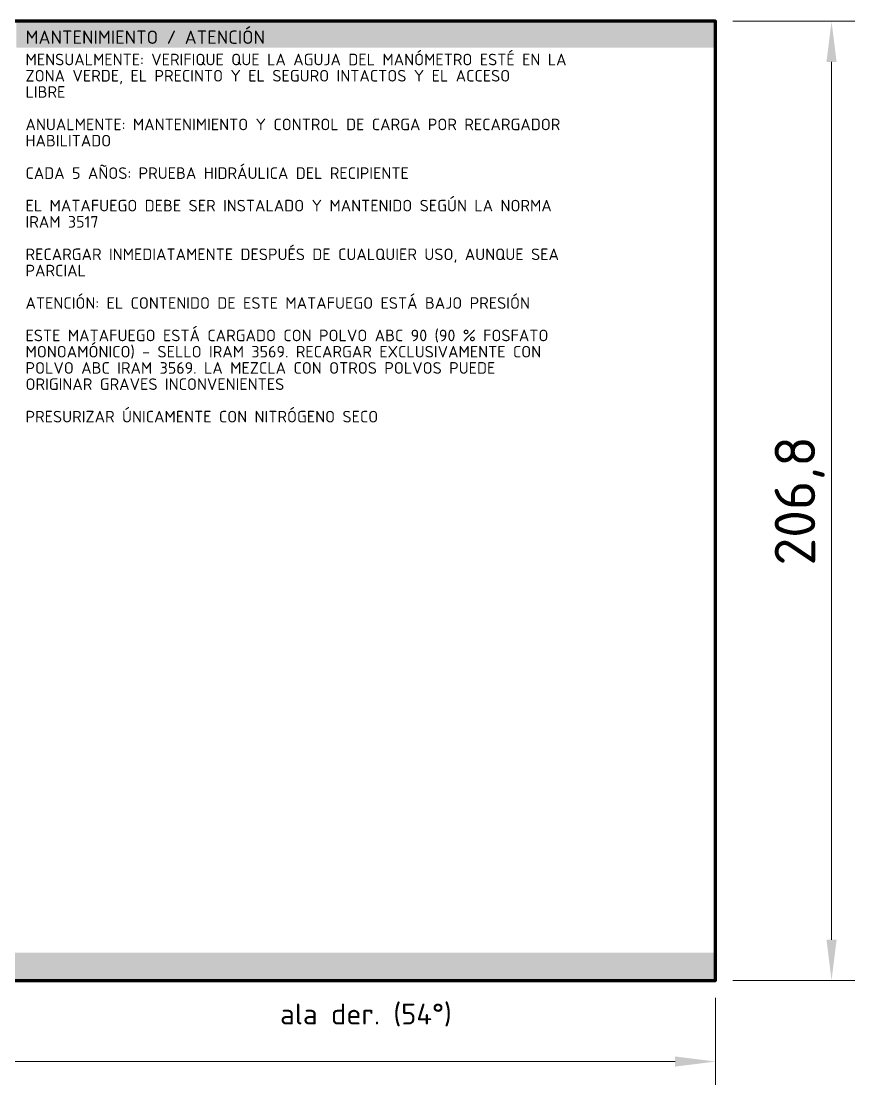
# Model space of a CAD drawing. Header units: millimetres. Extents: x 0 to 2382, y 0 to 420.
# Drawn here: x 2022.8 to 2094.6, y 248.1 to 339.9 of the extents above; entities that cross this region are included whole.
import ezdxf
from ezdxf.enums import TextEntityAlignment as Align

# ---------------------------------------------------------------- set-up
doc = ezdxf.new("R2010")
doc.units = ezdxf.units.MM
for name, color, linetype, lineweight in [('01-VISIBLE', 7, 'CONTINUOUS', 70), ('04-COTA', 3, 'CONTINUOUS', 18), ('08-FINA', 5, 'CONTINUOUS', 18), ('13-GRAFICA', 30, 'CONTINUOUS', 18)]:
    doc.layers.add(name, color=color, linetype=linetype, lineweight=lineweight)
doc.styles.add('ISO3098', font='isocpeur.ttf')
doc.dimstyles.new('FLAMA-IRAM', dxfattribs={"dimtxt": 3.5, "dimasz": 3.5, "dimexe": 2, "dimexo": 1.5, "dimgap": 1, "dimtad": 1, "dimdec": 1, "dimtxsty": 'ISO3098', "dimblk": 'IRAM_FLECHA', "dimblk1": 'IRAM_FLECHA', "dimblk2": 'IRAM_FLECHA', "dimcen": 2.5, "dimclrd": 256, "dimclre": 256, "dimclrt": 256, "dimazin": 3, "dimtfac": 1, "dimtmove": 0, "dimatfit": 3, "dimlwd": 18, "dimlwe": 18})

# ---------------------------------------------------------------- blocks, each defined once
blk = doc.blocks.new('IRAM_FLECHA')
blk.add_solid([(0, 0), (-1, 0.125), (-1, -0.125)])

msp = doc.modelspace()

# ---------------------------------------------------------------- hatches: boundary and pattern name
at = {"layer": '13-GRAFICA', "true_color": 0xc81e2d}
h = msp.add_hatch(color=7, dxfattribs=at)
h.dxf.hatch_style = 1
h.paths.add_polyline_path([(2082.637, 337.592), (2082.637, 339.862), (2022.319, 339.862), (2022.319, 337.592)])
h = msp.add_hatch(color=7, dxfattribs=at)
h.dxf.hatch_style = 1
h.paths.add_polyline_path([(2082.637, 257.138), (2082.637, 259.538), (1841.363, 259.538), (1841.363, 257.138)])

# ---------------------------------------------------------------- linework, layer by layer
at = {"layer": '01-VISIBLE'}
msp.add_lwpolyline([(1841.363, 257.138), (2082.637, 257.138), (2082.637, 339.862), (1841.363, 339.862)], close=True, dxfattribs=at)

# ---------------------------------------------------------------- texts
at = {"layer": '08-FINA', "style": 'ISO3098'}
msp.add_text('ala der. (54°)', height=1.8, dxfattribs=at).set_placement((2052.478, 255.138), align=Align.TOP_CENTER)
at = {"layer": '13-GRAFICA', "true_color": 0xffffff, "style": 'ISO3098'}
msp.add_text('MANTENIMIENTO / ATENCIÓN', height=1.15, dxfattribs=at).set_placement((2023.119, 339.062), align=Align.TOP_LEFT)
at = {"layer": '13-GRAFICA', "true_color": 0x191919, "style": 'ISO3098'}
for s, p in [('MENSUALMENTE: VERIFIQUE QUE LA AGUJA DEL MANÓMETRO ESTÉ EN LA', (2023.119, 337.062)), ('ZONA VERDE, EL PRECINTO Y EL SEGURO INTACTOS Y EL ACCESO', (2023.119, 335.662)), ('LIBRE', (2023.119, 334.262)), ('ANUALMENTE: MANTENIMIENTO Y CONTROL DE CARGA POR RECARGADOR', (2023.119, 331.462)), ('HABILITADO', (2023.119, 330.062)), ('CADA 5 AÑOS: PRUEBA HIDRÁULICA DEL RECIPIENTE', (2023.119, 327.262)), ('EL MATAFUEGO DEBE SER INSTALADO Y MANTENIDO SEGÚN LA NORMA', (2023.119, 324.462)), ('IRAM 3517', (2023.119, 323.062)), ('RECARGAR INMEDIATAMENTE DESPUÉS DE CUALQUIER USO, AUNQUE SEA', (2023.119, 320.262)), ('PARCIAL', (2023.119, 318.862)), ('ATENCIÓN: EL CONTENIDO DE ESTE MATAFUEGO ESTÁ BAJO PRESIÓN', (2023.119, 316.062)), ('ESTE MATAFUEGO ESTÁ CARGADO CON POLVO ABC 90 (90 % FOSFATO', (2023.119, 313.262)), ('MONOAMÓNICO) - SELLO IRAM 3569. RECARGAR EXCLUSIVAMENTE CON', (2023.119, 311.862)), ('POLVO ABC IRAM 3569. LA MEZCLA CON OTROS POLVOS PUEDE', (2023.119, 310.462)), ('ORIGINAR GRAVES INCONVENIENTES', (2023.119, 309.062)), ('PRESURIZAR ÚNICAMENTE CON NITRÓGENO SECO', (2023.119, 306.262))]:
    msp.add_text(s, height=1, dxfattribs=at).set_placement(p, align=Align.TOP_LEFT)

# ---------------------------------------------------------------- dimensions: what is measured, and where the dimension line sits
at = {"layer": '04-COTA'}
msp.add_linear_dim(base=(2092.637, 257.138), p1=(2082.637, 257.138), p2=(2082.637, 339.862), angle=90, dimstyle='FLAMA-IRAM', override={"dimlfac": 2.5}, dxfattribs=at).render()
msp.add_linear_dim(base=(1841.363, 250.138), p1=(1841.363, 257.138), p2=(2082.637, 257.138), dimstyle='FLAMA-IRAM', override={"dimlfac": 2.5}, dxfattribs=at).render()

doc.saveas('drawing.dxf')
